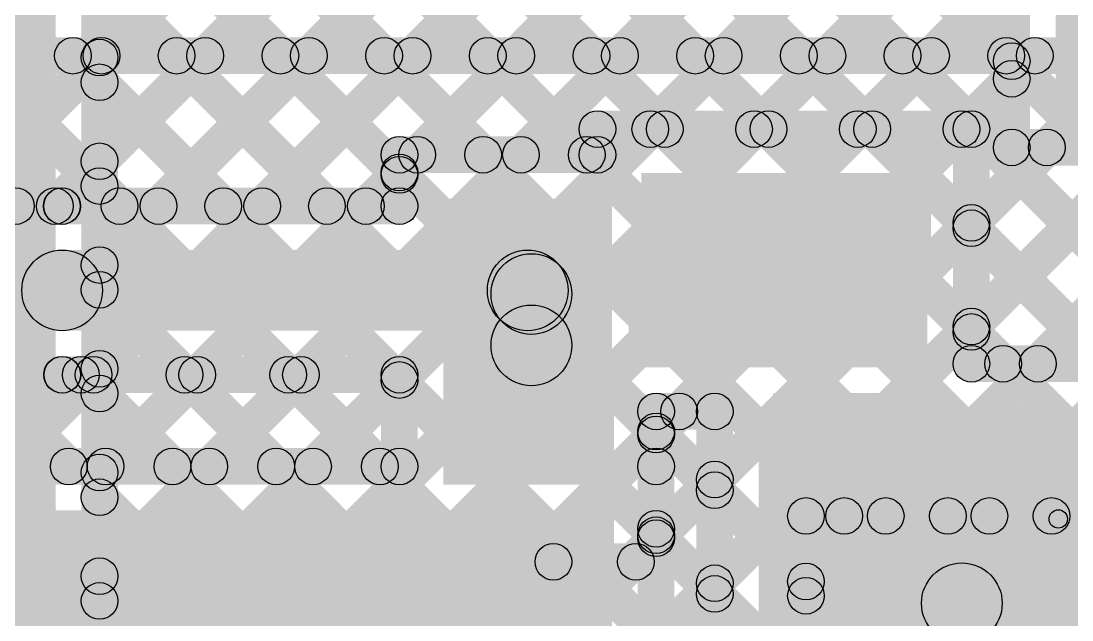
# Model space of a CAD drawing. Header units: millimetres. Extents: x -0.08 to 3.07, y -0.08 to 2.73.
# Drawn here: x 0.6788 to 0.9654, y 1.2701 to 1.4335 of the extents above; entities that cross this region are included whole.
import ezdxf

# ---------------------------------------------------------------- set-up
doc = ezdxf.new("R2010")
doc.units = ezdxf.units.MM
doc.header["$MEASUREMENT"] = 0
for name, color, linetype in [('BottomLayer', 5, 'Continuous'), ('BottomPaste', 16, 'Continuous'), ('BottomSolder', 6, 'Continuous'), ('TopLayer', 1, 'Continuous'), ('TopOverlay', 2, 'Continuous'), ('TopPaste', 8, 'Continuous'), ('TopSolder', 216, 'Continuous')]:
    doc.layers.add(name, color=color, linetype=linetype)

# ---------------------------------------------------------------- blocks, each defined once
blk = doc.blocks.new('R__0402_B_37')
at = {"layer": 'BottomLayer'}
for points in [[(-0.0095, 0.0125), (-0.0095, -0.0125), (-0.0275, -0.0125), (-0.0275, 0.0125)], [(0.0275, 0.0125), (0.0275, -0.0125), (0.0095, -0.0125), (0.0095, 0.0125)]]:
    blk.add_hatch(color=5, dxfattribs=at).paths.add_polyline_path(points)
at = {"layer": 'BottomPaste'}
for points in [[(-0.0095, 0.0125), (-0.0095, -0.0125), (-0.0275, -0.0125), (-0.0275, 0.0125)], [(0.0275, 0.0125), (0.0275, -0.0125), (0.0095, -0.0125), (0.0095, 0.0125)]]:
    blk.add_hatch(color=16, dxfattribs=at).paths.add_polyline_path(points)
at = {"layer": 'BottomSolder'}
for points in [[(-0.0055, 0.0165), (-0.0055, -0.0165), (-0.0315, -0.0165), (-0.0315, 0.0165)], [(0.0315, 0.0165), (0.0315, -0.0165), (0.0055, -0.0165), (0.0055, 0.0165)]]:
    blk.add_hatch(color=6, dxfattribs=at).paths.add_polyline_path(points)
blk = doc.blocks.new('SOT23_3_B_51')
at = {"layer": 'BottomLayer'}
for points in [[(-0.02166, 0.02657), (-0.05316, 0.02657), (-0.05316, 0.05807), (-0.02166, 0.05807)], [(0.05314, 0.02657), (0.02165, 0.02657), (0.02165, 0.05807), (0.05314, 0.05807)], [(0.01574, -0.05807), (-0.01575, -0.05807), (-0.01575, -0.02657), (0.01574, -0.02657)]]:
    blk.add_hatch(color=5, dxfattribs=at).paths.add_polyline_path(points)
at = {"layer": 'BottomPaste'}
for points in [[(-0.02166, 0.02657), (-0.05316, 0.02657), (-0.05316, 0.05807), (-0.02166, 0.05807)], [(0.05314, 0.02657), (0.02165, 0.02657), (0.02165, 0.05807), (0.05314, 0.05807)], [(0.01574, -0.05807), (-0.01575, -0.05807), (-0.01575, -0.02657), (0.01574, -0.02657)]]:
    blk.add_hatch(color=16, dxfattribs=at).paths.add_polyline_path(points)
at = {"layer": 'BottomSolder'}
for points in [[(-0.01766, 0.02257), (-0.05716, 0.02257), (-0.05716, 0.06207), (-0.01766, 0.06207)], [(0.05714, 0.02257), (0.01765, 0.02257), (0.01765, 0.06207), (0.05714, 0.06207)], [(0.01974, -0.06207), (-0.01975, -0.06207), (-0.01975, -0.02257), (0.01974, -0.02257)]]:
    blk.add_hatch(color=6, dxfattribs=at).paths.add_polyline_path(points)
blk = doc.blocks.new('LM393DT_60')
at = {"layer": 'TopLayer'}
for points in [[(-0.07579, 0.08681), (-0.07579, 0.06319), (-0.13681, 0.06319), (-0.13681, 0.08681)], [(0.13681, 0.08681), (0.13681, 0.06319), (0.07579, 0.06319), (0.07579, 0.08681)], [(-0.07579, 0.03681), (-0.07579, 0.01319), (-0.13681, 0.01319), (-0.13681, 0.03681)], [(0.13681, 0.03681), (0.13681, 0.01319), (0.07579, 0.01319), (0.07579, 0.03681)], [(-0.07579, -0.01319), (-0.07579, -0.03681), (-0.13681, -0.03681), (-0.13681, -0.01319)], [(0.13681, -0.01319), (0.13681, -0.03681), (0.07579, -0.03681), (0.07579, -0.01319)], [(-0.07579, -0.06319), (-0.07579, -0.08681), (-0.13681, -0.08681), (-0.13681, -0.06319)], [(0.13681, -0.06319), (0.13681, -0.08681), (0.07579, -0.08681), (0.07579, -0.06319)]]:
    blk.add_hatch(color=1, dxfattribs=at).paths.add_polyline_path(points)
at = {"layer": 'TopOverlay'}
h = blk.add_hatch(color=2, dxfattribs=at)
edge = h.paths.add_edge_path()
edge.add_arc((-0.123, 0.099), 0.005, 0, 360)
h = blk.add_hatch(color=2, dxfattribs=at)
edge = h.paths.add_edge_path()
edge.add_arc((-0.113, 0.099), 0.005, 0, 360)
h = blk.add_hatch(color=2, dxfattribs=at)
edge = h.paths.add_edge_path()
edge.add_arc((-0.075, 0.099), 0.0025, 0, 360)
for points in [[(0.08, 0.1015), (0.08, 0.0965), (-0.075, 0.0965), (-0.075, 0.1015)], [(0.08, -0.0955), (0.08, -0.1005), (-0.075, -0.1005), (-0.075, -0.0955)]]:
    blk.add_hatch(color=2, dxfattribs=at).paths.add_polyline_path(points)
h = blk.add_hatch(color=2, dxfattribs=at)
edge = h.paths.add_edge_path()
edge.add_arc((0.08, 0.099), 0.0025, 0, 360)
h = blk.add_hatch(color=2, dxfattribs=at)
edge = h.paths.add_edge_path()
edge.add_arc((-0.075, -0.098), 0.0025, 0, 360)
h = blk.add_hatch(color=2, dxfattribs=at)
edge = h.paths.add_edge_path()
edge.add_arc((0.08, -0.098), 0.0025, 0, 360)
at = {"layer": 'TopPaste'}
for points in [[(-0.07579, 0.08681), (-0.07579, 0.06319), (-0.13681, 0.06319), (-0.13681, 0.08681)], [(0.13681, 0.08681), (0.13681, 0.06319), (0.07579, 0.06319), (0.07579, 0.08681)], [(-0.07579, 0.03681), (-0.07579, 0.01319), (-0.13681, 0.01319), (-0.13681, 0.03681)], [(0.13681, 0.03681), (0.13681, 0.01319), (0.07579, 0.01319), (0.07579, 0.03681)], [(-0.07579, -0.01319), (-0.07579, -0.03681), (-0.13681, -0.03681), (-0.13681, -0.01319)], [(0.13681, -0.01319), (0.13681, -0.03681), (0.07579, -0.03681), (0.07579, -0.01319)], [(-0.07579, -0.06319), (-0.07579, -0.08681), (-0.13681, -0.08681), (-0.13681, -0.06319)], [(0.13681, -0.06319), (0.13681, -0.08681), (0.07579, -0.08681), (0.07579, -0.06319)]]:
    blk.add_hatch(color=8, dxfattribs=at).paths.add_polyline_path(points)
at = {"layer": 'TopSolder'}
for points in [[(-0.07179, 0.09081), (-0.07179, 0.05919), (-0.14081, 0.05919), (-0.14081, 0.09081)], [(0.14081, 0.09081), (0.14081, 0.05919), (0.07179, 0.05919), (0.07179, 0.09081)], [(-0.07179, 0.04081), (-0.07179, 0.00919), (-0.14081, 0.00919), (-0.14081, 0.04081)], [(0.14081, 0.04081), (0.14081, 0.00919), (0.07179, 0.00919), (0.07179, 0.04081)], [(-0.07179, -0.00919), (-0.07179, -0.04081), (-0.14081, -0.04081), (-0.14081, -0.00919)], [(0.14081, -0.00919), (0.14081, -0.04081), (0.07179, -0.04081), (0.07179, -0.00919)], [(-0.07179, -0.05919), (-0.07179, -0.09081), (-0.14081, -0.09081), (-0.14081, -0.05919)], [(0.14081, -0.05919), (0.14081, -0.09081), (0.07179, -0.09081), (0.07179, -0.05919)]]:
    blk.add_hatch(color=216, dxfattribs=at).paths.add_polyline_path(points)
at = {"layer": 'TopOverlay', "const_width": 0.01}
blk.add_lwpolyline([(-0.113, 0.099, 1), (-0.123, 0.099, 1)], format="xyb", close=True, dxfattribs=at)
at = {"layer": 'TopOverlay'}
for centre, radius in [((-0.123, 0.099), 0.005), ((-0.113, 0.099), 0.005), ((-0.075, 0.099), 0.0025), ((0.08, 0.099), 0.0025), ((-0.075, -0.098), 0.0025), ((0.08, -0.098), 0.0025)]:
    blk.add_circle(centre, radius, dxfattribs=at)
blk = doc.blocks.new('S______B______B_66')
at = {"layer": 'BottomLayer'}
for points in [[(-0.015, 0.0175), (-0.015, -0.0175), (-0.045, -0.0175), (-0.045, 0.0175)], [(0.045, 0.0175), (0.045, -0.0175), (0.015, -0.0175), (0.015, 0.0175)]]:
    blk.add_hatch(color=5, dxfattribs=at).paths.add_polyline_path(points)
at = {"layer": 'BottomPaste'}
for points in [[(-0.015, 0.0175), (-0.015, -0.0175), (-0.045, -0.0175), (-0.045, 0.0175)], [(0.045, 0.0175), (0.045, -0.0175), (0.015, -0.0175), (0.015, 0.0175)]]:
    blk.add_hatch(color=16, dxfattribs=at).paths.add_polyline_path(points)
at = {"layer": 'BottomSolder'}
for points in [[(-0.011, 0.0215), (-0.011, -0.0215), (-0.049, -0.0215), (-0.049, 0.0215)], [(0.049, 0.0215), (0.049, -0.0215), (0.011, -0.0215), (0.011, 0.0215)]]:
    blk.add_hatch(color=6, dxfattribs=at).paths.add_polyline_path(points)
blk = doc.blocks.new('S______B______B_72')
at = {"layer": 'BottomLayer'}
for points in [[(-0.015, 0.0175), (-0.015, -0.0175), (-0.045, -0.0175), (-0.045, 0.0175)], [(0.045, 0.0175), (0.045, -0.0175), (0.015, -0.0175), (0.015, 0.0175)]]:
    blk.add_hatch(color=5, dxfattribs=at).paths.add_polyline_path(points)
at = {"layer": 'BottomPaste'}
for points in [[(-0.015, 0.0175), (-0.015, -0.0175), (-0.045, -0.0175), (-0.045, 0.0175)], [(0.045, 0.0175), (0.045, -0.0175), (0.015, -0.0175), (0.015, 0.0175)]]:
    blk.add_hatch(color=16, dxfattribs=at).paths.add_polyline_path(points)
at = {"layer": 'BottomSolder'}
for points in [[(-0.011, 0.0215), (-0.011, -0.0215), (-0.049, -0.0215), (-0.049, 0.0215)], [(0.049, 0.0215), (0.049, -0.0215), (0.011, -0.0215), (0.011, 0.0215)]]:
    blk.add_hatch(color=6, dxfattribs=at).paths.add_polyline_path(points)
blk = doc.blocks.new('R__0402_B_76')
at = {"layer": 'BottomLayer'}
for points in [[(-0.0095, 0.0125), (-0.0095, -0.0125), (-0.0275, -0.0125), (-0.0275, 0.0125)], [(0.0275, 0.0125), (0.0275, -0.0125), (0.0095, -0.0125), (0.0095, 0.0125)]]:
    blk.add_hatch(color=5, dxfattribs=at).paths.add_polyline_path(points)
at = {"layer": 'BottomPaste'}
for points in [[(-0.0095, 0.0125), (-0.0095, -0.0125), (-0.0275, -0.0125), (-0.0275, 0.0125)], [(0.0275, 0.0125), (0.0275, -0.0125), (0.0095, -0.0125), (0.0095, 0.0125)]]:
    blk.add_hatch(color=16, dxfattribs=at).paths.add_polyline_path(points)
at = {"layer": 'BottomSolder'}
for points in [[(-0.0055, 0.0165), (-0.0055, -0.0165), (-0.0315, -0.0165), (-0.0315, 0.0165)], [(0.0315, 0.0165), (0.0315, -0.0165), (0.0055, -0.0165), (0.0055, 0.0165)]]:
    blk.add_hatch(color=6, dxfattribs=at).paths.add_polyline_path(points)

msp = doc.modelspace()

# ---------------------------------------------------------------- hatches: boundary and pattern name
at = {"layer": 'BottomLayer'}
for points in [[(0.64116, 1.419), (0.64116, 1.429), (1.295, 1.429), (1.295, 1.419)], [(0.63357, 1.41975), (0.64064, 1.42682), (0.68092, 1.38654), (0.67385, 1.37946)], [(0.66326, 1.37946), (0.65619, 1.38654), (0.69719, 1.42754), (0.70426, 1.42046)], [(0.66113, 1.42046), (0.6682, 1.42754), (0.7092, 1.38654), (0.70213, 1.37946)], [(0.69155, 1.37946), (0.68447, 1.38654), (0.72547, 1.42754), (0.73255, 1.42046)], [(0.68942, 1.42046), (0.69649, 1.42754), (0.73749, 1.38654), (0.73042, 1.37946)], [(0.71983, 1.37946), (0.71276, 1.38654), (0.75376, 1.42754), (0.76083, 1.42046)], [(0.7177, 1.42046), (0.72477, 1.42754), (0.76577, 1.38654), (0.7587, 1.37946)], [(0.74811, 1.37946), (0.74104, 1.38654), (0.78204, 1.42754), (0.78911, 1.42046)], [(0.74599, 1.42046), (0.75306, 1.42754), (0.78554, 1.39506), (0.77846, 1.38799)], [(0.77427, 1.42046), (0.78134, 1.42754), (0.80834, 1.40054), (0.80127, 1.39346)], [(0.7904, 1.39346), (0.78333, 1.40054), (0.81033, 1.42754), (0.8174, 1.42046)], [(0.80255, 1.42046), (0.80963, 1.42754), (0.83663, 1.40054), (0.82955, 1.39346)], [(0.81868, 1.39346), (0.81161, 1.40054), (0.83861, 1.42754), (0.84568, 1.42046)], [(0.83084, 1.42046), (0.83791, 1.42754), (0.85791, 1.40754), (0.85084, 1.40046)], [(0.85397, 1.40046), (0.8469, 1.40754), (0.8669, 1.42754), (0.87397, 1.42046)], [(0.85912, 1.42046), (0.86619, 1.42754), (0.88619, 1.40754), (0.87912, 1.40046)], [(0.88225, 1.40046), (0.87518, 1.40754), (0.89518, 1.42754), (0.90225, 1.42046)], [(0.88741, 1.42046), (0.89448, 1.42754), (0.91448, 1.40754), (0.90741, 1.40046)], [(0.91054, 1.40046), (0.90346, 1.40754), (0.92346, 1.42754), (0.93054, 1.42046)], [(0.91569, 1.42046), (0.92276, 1.42754), (0.98054, 1.36976), (0.97347, 1.36269)], [(0.93882, 1.40046), (0.93175, 1.40754), (0.95175, 1.42754), (0.95882, 1.42046)], [(0.94154, 1.34661), (0.93446, 1.35368), (1.00832, 1.42754), (1.01539, 1.42046)], [(0.94154, 1.3749), (0.93446, 1.38197), (0.98003, 1.42754), (0.9871, 1.42046)], [(0.94398, 1.42046), (0.95105, 1.42754), (0.99438, 1.3842), (0.98731, 1.37713)], [(0.836, 1.399), (0.836, 1.409), (0.938, 1.409), (0.938, 1.399)], [(0.782, 1.392), (0.782, 1.402), (0.836, 1.402), (0.836, 1.392)], [(0.841, 1.397), (0.831, 1.397), (0.831, 1.404), (0.841, 1.404)], [(0.943, 1.34), (0.933, 1.34), (0.933, 1.404), (0.943, 1.404)], [(0.78554, 1.3886), (0.77846, 1.39567), (0.78333, 1.40054), (0.7904, 1.39346)], [(0.787, 1.383), (0.777, 1.383), (0.777, 1.397), (0.787, 1.397)], [(0.7764, 1.37946), (0.76933, 1.38654), (0.77846, 1.39567), (0.78554, 1.3886)], [(0.848, 1.339), (0.926, 1.339), (0.926, 1.392), (0.848, 1.392)], [(0.65716, 1.378), (0.65716, 1.388), (0.68993, 1.388), (0.68993, 1.378)], [(0.69, 1.378), (0.69, 1.388), (0.782, 1.388), (0.782, 1.378)], [(0.794, 1.385), (0.794, 1.307), (0.84, 1.307), (0.84, 1.385)], [(0.93446, 1.37341), (0.94154, 1.38048), (0.97454, 1.34748), (0.96746, 1.34041)], [(0.651, 1.349), (0.651, 1.371), (0.69, 1.371), (0.69, 1.349)], [(0.69, 1.349), (0.69, 1.371), (0.817, 1.371), (0.817, 1.349)], [(0.69778, 1.35222), (0.68222, 1.36778), (0.68222, 1.36778), (0.69778, 1.35222)], [(0.80922, 1.35222), (0.82478, 1.36778), (0.82578, 1.36678), (0.81022, 1.35122)], [(0.829, 1.345), (0.807, 1.345), (0.807, 1.359), (0.829, 1.359)], [(0.95967, 1.33646), (0.9526, 1.34354), (0.96859, 1.35953), (0.97566, 1.35246)], [(0.93446, 1.34512), (0.94154, 1.35219), (0.95019, 1.34354), (0.94312, 1.33646)], [(0.938, 1.335), (0.938, 1.345), (0.971, 1.345), (0.971, 1.335)], [(0.65716, 1.332), (0.65716, 1.342), (0.69, 1.342), (0.69, 1.332)], [(0.69007, 1.332), (0.69007, 1.342), (0.782, 1.342), (0.782, 1.332)], [(0.66328, 1.33346), (0.67035, 1.34054), (0.69535, 1.31554), (0.68828, 1.30846)], [(0.67711, 1.30846), (0.67004, 1.31554), (0.69504, 1.34054), (0.70211, 1.33346)], [(0.69156, 1.33346), (0.69864, 1.34054), (0.72364, 1.31554), (0.71656, 1.30846)], [(0.7054, 1.30846), (0.69833, 1.31554), (0.72333, 1.34054), (0.7304, 1.33346)], [(0.71985, 1.33346), (0.72692, 1.34054), (0.75192, 1.31554), (0.74485, 1.30846)], [(0.73368, 1.30846), (0.72661, 1.31554), (0.75161, 1.34054), (0.75868, 1.33346)], [(0.74813, 1.33346), (0.7552, 1.34054), (0.7802, 1.31554), (0.77313, 1.30846)], [(0.76197, 1.30846), (0.7549, 1.31554), (0.77846, 1.3391), (0.78554, 1.33203)], [(0.787, 1.312), (0.777, 1.312), (0.777, 1.337), (0.787, 1.337)], [(0.85554, 1.31718), (0.84846, 1.32425), (0.85475, 1.33054), (0.86182, 1.32346)], [(0.852, 1.322), (0.852, 1.332), (0.868, 1.332), (0.868, 1.322)], [(1.023, 1.328), (0.88, 1.328), (0.88, 1.247), (1.023, 1.247)], [(0.857, 1.312), (0.847, 1.312), (0.847, 1.327), (0.857, 1.327)], [(0.84846, 1.31799), (0.85554, 1.32506), (0.87154, 1.30906), (0.86446, 1.30199)], [(0.873, 1.25), (0.863, 1.25), (0.863, 1.327), (0.873, 1.327)], [(0.616, 1.307), (0.616, 1.317), (0.782, 1.317), (0.782, 1.307)], [(0.857, 1.295), (0.847, 1.295), (0.847, 1.312), (0.857, 1.312)], [(0.857, 1.295), (0.847, 1.295), (0.847, 1.312), (0.857, 1.312)], [(0.85554, 1.2889), (0.84846, 1.29597), (0.86446, 1.31197), (0.87154, 1.3049)], [(0.84, 1.18768), (0.84, 1.3), (0.628, 1.3), (0.628, 1.18768)], [(0.84846, 1.2897), (0.85554, 1.29677), (0.87154, 1.28077), (0.86446, 1.2737)], [(0.857, 1.25), (0.847, 1.25), (0.847, 1.295), (0.857, 1.295)], [(0.824, 1.281), (0.824, 1.291), (0.8465, 1.291), (0.8465, 1.281)], [(0.85554, 1.26061), (0.84846, 1.26768), (0.86446, 1.28368), (0.87154, 1.27661)]]:
    msp.add_hatch(color=5, dxfattribs=at).paths.add_polyline_path(points)
h = msp.add_hatch(color=5, dxfattribs=at)
edge = h.paths.add_edge_path()
edge.add_arc((0.69295, 1.424), 0.005, 0, 360)
h = msp.add_hatch(color=5, dxfattribs=at)
edge = h.paths.add_edge_path()
edge.add_arc((0.70073, 1.424), 0.005, 0, 360)
h = msp.add_hatch(color=5, dxfattribs=at)
edge = h.paths.add_edge_path()
edge.add_arc((0.72124, 1.424), 0.005, 0, 360)
h = msp.add_hatch(color=5, dxfattribs=at)
edge = h.paths.add_edge_path()
edge.add_arc((0.72901, 1.424), 0.005, 0, 360)
h = msp.add_hatch(color=5, dxfattribs=at)
edge = h.paths.add_edge_path()
edge.add_arc((0.74952, 1.424), 0.005, 0, 360)
h = msp.add_hatch(color=5, dxfattribs=at)
edge = h.paths.add_edge_path()
edge.add_arc((0.75729, 1.424), 0.005, 0, 360)
h = msp.add_hatch(color=5, dxfattribs=at)
edge = h.paths.add_edge_path()
edge.add_arc((0.77781, 1.424), 0.005, 0, 360)
h = msp.add_hatch(color=5, dxfattribs=at)
edge = h.paths.add_edge_path()
edge.add_arc((0.78558, 1.424), 0.005, 0, 360)
h = msp.add_hatch(color=5, dxfattribs=at)
edge = h.paths.add_edge_path()
edge.add_arc((0.80609, 1.424), 0.005, 0, 360)
h = msp.add_hatch(color=5, dxfattribs=at)
edge = h.paths.add_edge_path()
edge.add_arc((0.81386, 1.424), 0.005, 0, 360)
h = msp.add_hatch(color=5, dxfattribs=at)
edge = h.paths.add_edge_path()
edge.add_arc((0.83437, 1.424), 0.005, 0, 360)
h = msp.add_hatch(color=5, dxfattribs=at)
edge = h.paths.add_edge_path()
edge.add_arc((0.84215, 1.424), 0.005, 0, 360)
h = msp.add_hatch(color=5, dxfattribs=at)
edge = h.paths.add_edge_path()
edge.add_arc((0.86266, 1.424), 0.005, 0, 360)
h = msp.add_hatch(color=5, dxfattribs=at)
edge = h.paths.add_edge_path()
edge.add_arc((0.87043, 1.424), 0.005, 0, 360)
h = msp.add_hatch(color=5, dxfattribs=at)
edge = h.paths.add_edge_path()
edge.add_arc((0.89094, 1.424), 0.005, 0, 360)
h = msp.add_hatch(color=5, dxfattribs=at)
edge = h.paths.add_edge_path()
edge.add_arc((0.89872, 1.424), 0.005, 0, 360)
h = msp.add_hatch(color=5, dxfattribs=at)
edge = h.paths.add_edge_path()
edge.add_arc((0.91923, 1.424), 0.005, 0, 360)
h = msp.add_hatch(color=5, dxfattribs=at)
edge = h.paths.add_edge_path()
edge.add_arc((0.927, 1.424), 0.005, 0, 360)
h = msp.add_hatch(color=5, dxfattribs=at)
edge = h.paths.add_edge_path()
edge.add_arc((0.94751, 1.424), 0.005, 0, 360)
h = msp.add_hatch(color=5, dxfattribs=at)
edge = h.paths.add_edge_path()
edge.add_arc((0.95528, 1.424), 0.005, 0, 360)
h = msp.add_hatch(color=5, dxfattribs=at)
edge = h.paths.add_edge_path()
edge.add_arc((0.836, 1.404), 0.005, 0, 360)
h = msp.add_hatch(color=5, dxfattribs=at)
edge = h.paths.add_edge_path()
edge.add_arc((0.836, 1.404), 0.005, 0, 360)
h = msp.add_hatch(color=5, dxfattribs=at)
edge = h.paths.add_edge_path()
edge.add_arc((0.85043, 1.404), 0.005, 0, 360)
h = msp.add_hatch(color=5, dxfattribs=at)
edge = h.paths.add_edge_path()
edge.add_arc((0.85437, 1.404), 0.005, 0, 360)
h = msp.add_hatch(color=5, dxfattribs=at)
edge = h.paths.add_edge_path()
edge.add_arc((0.87872, 1.404), 0.005, 0, 360)
h = msp.add_hatch(color=5, dxfattribs=at)
edge = h.paths.add_edge_path()
edge.add_arc((0.88266, 1.404), 0.005, 0, 360)
h = msp.add_hatch(color=5, dxfattribs=at)
edge = h.paths.add_edge_path()
edge.add_arc((0.907, 1.404), 0.005, 0, 360)
h = msp.add_hatch(color=5, dxfattribs=at)
edge = h.paths.add_edge_path()
edge.add_arc((0.91094, 1.404), 0.005, 0, 360)
h = msp.add_hatch(color=5, dxfattribs=at)
edge = h.paths.add_edge_path()
edge.add_arc((0.93528, 1.404), 0.005, 0, 360)
h = msp.add_hatch(color=5, dxfattribs=at)
edge = h.paths.add_edge_path()
edge.add_arc((0.938, 1.404), 0.005, 0, 360)
h = msp.add_hatch(color=5, dxfattribs=at)
edge = h.paths.add_edge_path()
edge.add_arc((0.938, 1.404), 0.005, 0, 360)
h = msp.add_hatch(color=5, dxfattribs=at)
edge = h.paths.add_edge_path()
edge.add_arc((0.782, 1.397), 0.005, 0, 360)
h = msp.add_hatch(color=5, dxfattribs=at)
edge = h.paths.add_edge_path()
edge.add_arc((0.782, 1.397), 0.005, 0, 360)
h = msp.add_hatch(color=5, dxfattribs=at)
edge = h.paths.add_edge_path()
edge.add_arc((0.78686, 1.397), 0.005, 0, 360)
h = msp.add_hatch(color=5, dxfattribs=at)
edge = h.paths.add_edge_path()
edge.add_arc((0.78686, 1.397), 0.005, 0, 360)
h = msp.add_hatch(color=5, dxfattribs=at)
edge = h.paths.add_edge_path()
edge.add_arc((0.80481, 1.397), 0.005, 0, 360)
h = msp.add_hatch(color=5, dxfattribs=at)
edge = h.paths.add_edge_path()
edge.add_arc((0.81515, 1.397), 0.005, 0, 360)
h = msp.add_hatch(color=5, dxfattribs=at)
edge = h.paths.add_edge_path()
edge.add_arc((0.83309, 1.397), 0.005, 0, 360)
h = msp.add_hatch(color=5, dxfattribs=at)
edge = h.paths.add_edge_path()
edge.add_arc((0.836, 1.397), 0.005, 0, 360)
h = msp.add_hatch(color=5, dxfattribs=at)
edge = h.paths.add_edge_path()
edge.add_arc((0.836, 1.397), 0.005, 0, 360)
h = msp.add_hatch(color=5, dxfattribs=at)
edge = h.paths.add_edge_path()
edge.add_arc((0.782, 1.39214), 0.005, 0, 360)
h = msp.add_hatch(color=5, dxfattribs=at)
edge = h.paths.add_edge_path()
edge.add_arc((0.782, 1.39214), 0.005, 0, 360)
h = msp.add_hatch(color=5, dxfattribs=at)
edge = h.paths.add_edge_path()
edge.add_arc((0.782, 1.39152), 0.005, 0, 360)
h = msp.add_hatch(color=5, dxfattribs=at)
edge = h.paths.add_edge_path()
edge.add_arc((0.67738, 1.383), 0.005, 0, 360)
h = msp.add_hatch(color=5, dxfattribs=at)
edge = h.paths.add_edge_path()
edge.add_arc((0.68801, 1.383), 0.005, 0, 360)
h = msp.add_hatch(color=5, dxfattribs=at)
edge = h.paths.add_edge_path()
edge.add_arc((0.68993, 1.383), 0.005, 0, 360)
h = msp.add_hatch(color=5, dxfattribs=at)
edge = h.paths.add_edge_path()
edge.add_arc((0.69, 1.383), 0.005, 0, 360)
h = msp.add_hatch(color=5, dxfattribs=at)
edge = h.paths.add_edge_path()
edge.add_arc((0.70567, 1.383), 0.005, 0, 360)
h = msp.add_hatch(color=5, dxfattribs=at)
edge = h.paths.add_edge_path()
edge.add_arc((0.71629, 1.383), 0.005, 0, 360)
h = msp.add_hatch(color=5, dxfattribs=at)
edge = h.paths.add_edge_path()
edge.add_arc((0.73395, 1.383), 0.005, 0, 360)
h = msp.add_hatch(color=5, dxfattribs=at)
edge = h.paths.add_edge_path()
edge.add_arc((0.74458, 1.383), 0.005, 0, 360)
h = msp.add_hatch(color=5, dxfattribs=at)
edge = h.paths.add_edge_path()
edge.add_arc((0.76224, 1.383), 0.005, 0, 360)
h = msp.add_hatch(color=5, dxfattribs=at)
edge = h.paths.add_edge_path()
edge.add_arc((0.77286, 1.383), 0.005, 0, 360)
h = msp.add_hatch(color=5, dxfattribs=at)
edge = h.paths.add_edge_path()
edge.add_arc((0.782, 1.383), 0.005, 0, 360)
h = msp.add_hatch(color=5, dxfattribs=at)
edge = h.paths.add_edge_path()
edge.add_arc((0.782, 1.383), 0.005, 0, 360)
h = msp.add_hatch(color=5, dxfattribs=at)
edge = h.paths.add_edge_path()
edge.add_arc((0.938, 1.37843), 0.005, 0, 360)
h = msp.add_hatch(color=5, dxfattribs=at)
edge = h.paths.add_edge_path()
edge.add_arc((0.938, 1.37694), 0.005, 0, 360)
h = msp.add_hatch(color=5, dxfattribs=at)
edge = h.paths.add_edge_path()
edge.add_arc((0.69, 1.36), 0.011, 0, 360)
h = msp.add_hatch(color=5, dxfattribs=at)
edge = h.paths.add_edge_path()
edge.add_arc((0.69, 1.36), 0.011, 0, 360)
h = msp.add_hatch(color=5, dxfattribs=at)
edge = h.paths.add_edge_path()
edge.add_arc((0.69, 1.36), 0.011, 0, 360)
h = msp.add_hatch(color=5, dxfattribs=at)
edge = h.paths.add_edge_path()
edge.add_arc((0.69, 1.36), 0.011, 0, 360)
h = msp.add_hatch(color=5, dxfattribs=at)
edge = h.paths.add_edge_path()
edge.add_arc((0.817, 1.36), 0.011, 0, 360)
h = msp.add_hatch(color=5, dxfattribs=at)
edge = h.paths.add_edge_path()
edge.add_arc((0.817, 1.36), 0.011, 0, 360)
h = msp.add_hatch(color=5, dxfattribs=at)
edge = h.paths.add_edge_path()
edge.add_arc((0.818, 1.359), 0.011, 0, 360)
h = msp.add_hatch(color=5, dxfattribs=at)
edge = h.paths.add_edge_path()
edge.add_arc((0.818, 1.359), 0.011, 0, 360)
h = msp.add_hatch(color=5, dxfattribs=at)
edge = h.paths.add_edge_path()
edge.add_arc((0.818, 1.345), 0.011, 0, 360)
h = msp.add_hatch(color=5, dxfattribs=at)
edge = h.paths.add_edge_path()
edge.add_arc((0.938, 1.35015), 0.005, 0, 360)
h = msp.add_hatch(color=5, dxfattribs=at)
edge = h.paths.add_edge_path()
edge.add_arc((0.938, 1.34866), 0.005, 0, 360)
h = msp.add_hatch(color=5, dxfattribs=at)
edge = h.paths.add_edge_path()
edge.add_arc((0.938, 1.34), 0.005, 0, 360)
h = msp.add_hatch(color=5, dxfattribs=at)
edge = h.paths.add_edge_path()
edge.add_arc((0.938, 1.34), 0.005, 0, 360)
h = msp.add_hatch(color=5, dxfattribs=at)
edge = h.paths.add_edge_path()
edge.add_arc((0.94666, 1.34), 0.005, 0, 360)
h = msp.add_hatch(color=5, dxfattribs=at)
edge = h.paths.add_edge_path()
edge.add_arc((0.95614, 1.34), 0.005, 0, 360)
h = msp.add_hatch(color=5, dxfattribs=at)
edge = h.paths.add_edge_path()
edge.add_arc((0.69, 1.337), 0.005, 0, 360)
h = msp.add_hatch(color=5, dxfattribs=at)
edge = h.paths.add_edge_path()
edge.add_arc((0.69007, 1.337), 0.005, 0, 360)
h = msp.add_hatch(color=5, dxfattribs=at)
edge = h.paths.add_edge_path()
edge.add_arc((0.6951, 1.337), 0.005, 0, 360)
h = msp.add_hatch(color=5, dxfattribs=at)
edge = h.paths.add_edge_path()
edge.add_arc((0.69858, 1.337), 0.005, 0, 360)
h = msp.add_hatch(color=5, dxfattribs=at)
edge = h.paths.add_edge_path()
edge.add_arc((0.72338, 1.337), 0.005, 0, 360)
h = msp.add_hatch(color=5, dxfattribs=at)
edge = h.paths.add_edge_path()
edge.add_arc((0.72686, 1.337), 0.005, 0, 360)
h = msp.add_hatch(color=5, dxfattribs=at)
edge = h.paths.add_edge_path()
edge.add_arc((0.75167, 1.337), 0.005, 0, 360)
h = msp.add_hatch(color=5, dxfattribs=at)
edge = h.paths.add_edge_path()
edge.add_arc((0.75515, 1.337), 0.005, 0, 360)
h = msp.add_hatch(color=5, dxfattribs=at)
edge = h.paths.add_edge_path()
edge.add_arc((0.782, 1.337), 0.005, 0, 360)
h = msp.add_hatch(color=5, dxfattribs=at)
edge = h.paths.add_edge_path()
edge.add_arc((0.782, 1.337), 0.005, 0, 360)
h = msp.add_hatch(color=5, dxfattribs=at)
edge = h.paths.add_edge_path()
edge.add_arc((0.782, 1.33557), 0.005, 0, 360)
h = msp.add_hatch(color=5, dxfattribs=at)
edge = h.paths.add_edge_path()
edge.add_arc((0.852, 1.327), 0.005, 0, 360)
h = msp.add_hatch(color=5, dxfattribs=at)
edge = h.paths.add_edge_path()
edge.add_arc((0.852, 1.327), 0.005, 0, 360)
h = msp.add_hatch(color=5, dxfattribs=at)
edge = h.paths.add_edge_path()
edge.add_arc((0.85828, 1.327), 0.005, 0, 360)
h = msp.add_hatch(color=5, dxfattribs=at)
edge = h.paths.add_edge_path()
edge.add_arc((0.868, 1.327), 0.005, 0, 360)
h = msp.add_hatch(color=5, dxfattribs=at)
edge = h.paths.add_edge_path()
edge.add_arc((0.868, 1.327), 0.005, 0, 360)
h = msp.add_hatch(color=5, dxfattribs=at)
edge = h.paths.add_edge_path()
edge.add_arc((0.852, 1.32152), 0.005, 0, 360)
h = msp.add_hatch(color=5, dxfattribs=at)
edge = h.paths.add_edge_path()
edge.add_arc((0.852, 1.32072), 0.005, 0, 360)
h = msp.add_hatch(color=5, dxfattribs=at)
edge = h.paths.add_edge_path()
edge.add_arc((0.69182, 1.312), 0.005, 0, 360)
h = msp.add_hatch(color=5, dxfattribs=at)
edge = h.paths.add_edge_path()
edge.add_arc((0.70186, 1.312), 0.005, 0, 360)
h = msp.add_hatch(color=5, dxfattribs=at)
edge = h.paths.add_edge_path()
edge.add_arc((0.7201, 1.312), 0.005, 0, 360)
h = msp.add_hatch(color=5, dxfattribs=at)
edge = h.paths.add_edge_path()
edge.add_arc((0.73015, 1.312), 0.005, 0, 360)
h = msp.add_hatch(color=5, dxfattribs=at)
edge = h.paths.add_edge_path()
edge.add_arc((0.74838, 1.312), 0.005, 0, 360)
h = msp.add_hatch(color=5, dxfattribs=at)
edge = h.paths.add_edge_path()
edge.add_arc((0.75843, 1.312), 0.005, 0, 360)
h = msp.add_hatch(color=5, dxfattribs=at)
edge = h.paths.add_edge_path()
edge.add_arc((0.77667, 1.312), 0.005, 0, 360)
h = msp.add_hatch(color=5, dxfattribs=at)
edge = h.paths.add_edge_path()
edge.add_arc((0.782, 1.312), 0.005, 0, 360)
h = msp.add_hatch(color=5, dxfattribs=at)
edge = h.paths.add_edge_path()
edge.add_arc((0.782, 1.312), 0.005, 0, 360)
h = msp.add_hatch(color=5, dxfattribs=at)
edge = h.paths.add_edge_path()
edge.add_arc((0.852, 1.312), 0.005, 0, 360)
h = msp.add_hatch(color=5, dxfattribs=at)
edge = h.paths.add_edge_path()
edge.add_arc((0.852, 1.312), 0.005, 0, 360)
h = msp.add_hatch(color=5, dxfattribs=at)
edge = h.paths.add_edge_path()
edge.add_arc((0.852, 1.312), 0.005, 0, 360)
h = msp.add_hatch(color=5, dxfattribs=at)
edge = h.paths.add_edge_path()
edge.add_arc((0.868, 1.30843), 0.005, 0, 360)
h = msp.add_hatch(color=5, dxfattribs=at)
edge = h.paths.add_edge_path()
edge.add_arc((0.868, 1.30552), 0.005, 0, 360)
h = msp.add_hatch(color=5, dxfattribs=at)
edge = h.paths.add_edge_path()
edge.add_arc((0.852, 1.295), 0.005, 0, 360)
h = msp.add_hatch(color=5, dxfattribs=at)
edge = h.paths.add_edge_path()
edge.add_arc((0.852, 1.295), 0.005, 0, 360)
h = msp.add_hatch(color=5, dxfattribs=at)
edge = h.paths.add_edge_path()
edge.add_arc((0.852, 1.295), 0.005, 0, 360)
h = msp.add_hatch(color=5, dxfattribs=at)
edge = h.paths.add_edge_path()
edge.add_arc((0.852, 1.29324), 0.005, 0, 360)
h = msp.add_hatch(color=5, dxfattribs=at)
edge = h.paths.add_edge_path()
edge.add_arc((0.852, 1.29243), 0.005, 0, 360)
h = msp.add_hatch(color=5, dxfattribs=at)
edge = h.paths.add_edge_path()
edge.add_arc((0.824, 1.286), 0.005, 0, 360)
h = msp.add_hatch(color=5, dxfattribs=at)
edge = h.paths.add_edge_path()
edge.add_arc((0.8465, 1.286), 0.005, 0, 360)
h = msp.add_hatch(color=5, dxfattribs=at)
edge = h.paths.add_edge_path()
edge.add_arc((0.868, 1.28015), 0.005, 0, 360)
h = msp.add_hatch(color=5, dxfattribs=at)
edge = h.paths.add_edge_path()
edge.add_arc((0.868, 1.27724), 0.005, 0, 360)
at = {"layer": 'TopLayer'}
for points in [[(0.70375, 1.41995), (0.69668, 1.42702), (0.94346, 1.67381), (0.95054, 1.66674)], [(0.70375, 1.39167), (0.69668, 1.39874), (0.94346, 1.64553), (0.95054, 1.63845)], [(0.70375, 1.36338), (0.69668, 1.37045), (0.94346, 1.61724), (0.95054, 1.61017)], [(0.75564, 1.6088), (0.76271, 1.61587), (0.95254, 1.42605), (0.94546, 1.41898)], [(0.68821, 0.93821), (0.67621, 0.93821), (0.67621, 1.5951), (0.68821, 1.5951)], [(0.70375, 1.3351), (0.69668, 1.34217), (0.94497, 1.59046), (0.95204, 1.58339)], [(0.75564, 1.58052), (0.76271, 1.58759), (1.07754, 1.27276), (1.07046, 1.26569)], [(0.961, 1.411), (1.285, 1.411), (1.285, 1.579), (0.961, 1.579)], [(0.70375, 1.30681), (0.69668, 1.31389), (0.94497, 1.56218), (0.95204, 1.55511)], [(0.70127, 1.55004), (0.70834, 1.55711), (0.96342, 1.30202), (0.95635, 1.29495)], [(0.72955, 1.55004), (0.73662, 1.55711), (0.99252, 1.30121), (0.98545, 1.29414)], [(0.75564, 1.55223), (0.76271, 1.55931), (1.02137, 1.30064), (1.0143, 1.29357)], [(0.70521, 0.93821), (0.69521, 0.93821), (0.69521, 1.55357), (0.70521, 1.55357)], [(0.70375, 1.27853), (0.69668, 1.2856), (0.94497, 1.53389), (0.95204, 1.52682)], [(0.69668, 1.52634), (0.70375, 1.53341), (0.93514, 1.30202), (0.92807, 1.29495)], [(0.70375, 1.25025), (0.69668, 1.25732), (0.94497, 1.50561), (0.95204, 1.49854)], [(0.69668, 1.49806), (0.70375, 1.50513), (0.90685, 1.30202), (0.89978, 1.29495)], [(0.70375, 1.22196), (0.69668, 1.22903), (0.94497, 1.47732), (0.95204, 1.47025)], [(0.69668, 1.46977), (0.70375, 1.47684), (0.89643, 1.28417), (0.88935, 1.2771)], [(0.954, 1.399), (0.944, 1.399), (0.944, 1.46082), (0.954, 1.46082)], [(0.70375, 1.19368), (0.69668, 1.20075), (0.94546, 1.44954), (0.95254, 1.44246)], [(0.69668, 1.44149), (0.70375, 1.44856), (0.89643, 1.25588), (0.88935, 1.24881)], [(0.69668, 1.4132), (0.70375, 1.42028), (0.87281, 1.25121), (0.86574, 1.24414)], [(0.79956, 1.2612), (0.79249, 1.26827), (0.94546, 1.42125), (0.95254, 1.41418)], [(0.82028, 1.25364), (0.81321, 1.26071), (0.95503, 1.40254), (0.9621, 1.39546)], [(0.83462, 1.23969), (0.82755, 1.24676), (0.98332, 1.40254), (0.99039, 1.39546)], [(0.91816, 1.29495), (0.91109, 1.30202), (1.0116, 1.40254), (1.01867, 1.39546)], [(0.94644, 1.29495), (0.93937, 1.30202), (1.03989, 1.40254), (1.04696, 1.39546)], [(0.949, 1.394), (0.949, 1.404), (1.074, 1.404), (1.074, 1.394)], [(0.69668, 1.38492), (0.70375, 1.39199), (0.84478, 1.25096), (0.83771, 1.24388)], [(0.69668, 1.35664), (0.70375, 1.36371), (0.79921, 1.26825), (0.79214, 1.26117)], [(0.69668, 1.32835), (0.70375, 1.33542), (0.78073, 1.25844), (0.77366, 1.25137)], [(0.69668, 1.30007), (0.70375, 1.30714), (0.77542, 1.23547), (0.76835, 1.2284)], [(0.89289, 1.29349), (0.89289, 1.30349), (0.97791, 1.30349), (0.97791, 1.29349)], [(0.89789, 1.25087), (0.88789, 1.25087), (0.88789, 1.29849), (0.89789, 1.29849)], [(0.9354, 1.26368), (0.9354, 1.28568), (1.01274, 1.28568), (1.01274, 1.26368)], [(0.69668, 1.27178), (0.70375, 1.27885), (0.77744, 1.20517), (0.77037, 1.19809)], [(0.86735, 1.24414), (0.86028, 1.25121), (0.88935, 1.28029), (0.89643, 1.27322)]]:
    msp.add_hatch(color=1, dxfattribs=at).paths.add_polyline_path(points)
h = msp.add_hatch(color=1, dxfattribs=at)
edge = h.paths.add_edge_path()
edge.add_arc((0.70021, 1.42349), 0.005, 0, 360)
h = msp.add_hatch(color=1, dxfattribs=at)
edge = h.paths.add_edge_path()
edge.add_arc((0.949, 1.42251), 0.005, 0, 360)
h = msp.add_hatch(color=1, dxfattribs=at)
edge = h.paths.add_edge_path()
edge.add_arc((0.949, 1.41772), 0.005, 0, 360)
h = msp.add_hatch(color=1, dxfattribs=at)
edge = h.paths.add_edge_path()
edge.add_arc((0.70021, 1.41674), 0.005, 0, 360)
h = msp.add_hatch(color=1, dxfattribs=at)
edge = h.paths.add_edge_path()
edge.add_arc((0.949, 1.399), 0.005, 0, 360)
h = msp.add_hatch(color=1, dxfattribs=at)
edge = h.paths.add_edge_path()
edge.add_arc((0.949, 1.399), 0.005, 0, 360)
h = msp.add_hatch(color=1, dxfattribs=at)
edge = h.paths.add_edge_path()
edge.add_arc((0.95857, 1.399), 0.005, 0, 360)
h = msp.add_hatch(color=1, dxfattribs=at)
edge = h.paths.add_edge_path()
edge.add_arc((0.70021, 1.3952), 0.005, 0, 360)
h = msp.add_hatch(color=1, dxfattribs=at)
edge = h.paths.add_edge_path()
edge.add_arc((0.70021, 1.38846), 0.005, 0, 360)
h = msp.add_hatch(color=1, dxfattribs=at)
edge = h.paths.add_edge_path()
edge.add_arc((0.70021, 1.36692), 0.005, 0, 360)
h = msp.add_hatch(color=1, dxfattribs=at)
edge = h.paths.add_edge_path()
edge.add_arc((0.70021, 1.36017), 0.005, 0, 360)
h = msp.add_hatch(color=1, dxfattribs=at)
edge = h.paths.add_edge_path()
edge.add_arc((0.70021, 1.33863), 0.005, 0, 360)
h = msp.add_hatch(color=1, dxfattribs=at)
edge = h.paths.add_edge_path()
edge.add_arc((0.70021, 1.33189), 0.005, 0, 360)
h = msp.add_hatch(color=1, dxfattribs=at)
edge = h.paths.add_edge_path()
edge.add_arc((0.70021, 1.31035), 0.005, 0, 360)
h = msp.add_hatch(color=1, dxfattribs=at)
edge = h.paths.add_edge_path()
edge.add_arc((0.70021, 1.3036), 0.005, 0, 360)
h = msp.add_hatch(color=1, dxfattribs=at)
edge = h.paths.add_edge_path()
edge.add_arc((0.89289, 1.29849), 0.005, 0, 360)
h = msp.add_hatch(color=1, dxfattribs=at)
edge = h.paths.add_edge_path()
edge.add_arc((0.89289, 1.29849), 0.005, 0, 360)
h = msp.add_hatch(color=1, dxfattribs=at)
edge = h.paths.add_edge_path()
edge.add_arc((0.90332, 1.29849), 0.005, 0, 360)
h = msp.add_hatch(color=1, dxfattribs=at)
edge = h.paths.add_edge_path()
edge.add_arc((0.91463, 1.29849), 0.005, 0, 360)
h = msp.add_hatch(color=1, dxfattribs=at)
edge = h.paths.add_edge_path()
edge.add_arc((0.9316, 1.29849), 0.005, 0, 360)
h = msp.add_hatch(color=1, dxfattribs=at)
edge = h.paths.add_edge_path()
edge.add_arc((0.94291, 1.29849), 0.005, 0, 360)
h = msp.add_hatch(color=1, dxfattribs=at)
edge = h.paths.add_edge_path()
edge.add_arc((0.95989, 1.29849), 0.005, 0, 360)
h = msp.add_hatch(color=1, dxfattribs=at)
edge = h.paths.add_edge_path()
edge.add_arc((0.70021, 1.28207), 0.005, 0, 360)
h = msp.add_hatch(color=1, dxfattribs=at)
edge = h.paths.add_edge_path()
edge.add_arc((0.89289, 1.28063), 0.005, 0, 360)
h = msp.add_hatch(color=1, dxfattribs=at)
edge = h.paths.add_edge_path()
edge.add_arc((0.9354, 1.27468), 0.011, 0, 360)
h = msp.add_hatch(color=1, dxfattribs=at)
edge = h.paths.add_edge_path()
edge.add_arc((0.89289, 1.27675), 0.005, 0, 360)
h = msp.add_hatch(color=1, dxfattribs=at)
edge = h.paths.add_edge_path()
edge.add_arc((0.70021, 1.27532), 0.005, 0, 360)

# ---------------------------------------------------------------- linework, layer by layer
at = {"layer": 'BottomLayer'}
for centre, radius in [((0.69295, 1.424), 0.005), ((0.70073, 1.424), 0.005), ((0.72124, 1.424), 0.005), ((0.72901, 1.424), 0.005), ((0.74952, 1.424), 0.005), ((0.75729, 1.424), 0.005), ((0.77781, 1.424), 0.005), ((0.78558, 1.424), 0.005), ((0.80609, 1.424), 0.005), ((0.81386, 1.424), 0.005), ((0.83437, 1.424), 0.005), ((0.84215, 1.424), 0.005), ((0.86266, 1.424), 0.005), ((0.87043, 1.424), 0.005), ((0.89094, 1.424), 0.005), ((0.89872, 1.424), 0.005), ((0.91923, 1.424), 0.005), ((0.927, 1.424), 0.005), ((0.94751, 1.424), 0.005), ((0.95528, 1.424), 0.005), ((0.836, 1.404), 0.005), ((0.836, 1.404), 0.005), ((0.85043, 1.404), 0.005), ((0.85437, 1.404), 0.005), ((0.87872, 1.404), 0.005), ((0.88266, 1.404), 0.005), ((0.907, 1.404), 0.005), ((0.91094, 1.404), 0.005), ((0.93528, 1.404), 0.005), ((0.938, 1.404), 0.005), ((0.938, 1.404), 0.005), ((0.782, 1.397), 0.005), ((0.782, 1.397), 0.005), ((0.78686, 1.397), 0.005), ((0.78686, 1.397), 0.005), ((0.80481, 1.397), 0.005), ((0.81515, 1.397), 0.005), ((0.83309, 1.397), 0.005), ((0.836, 1.397), 0.005), ((0.836, 1.397), 0.005), ((0.782, 1.39214), 0.005), ((0.782, 1.39214), 0.005), ((0.782, 1.39152), 0.005), ((0.67738, 1.383), 0.005), ((0.68801, 1.383), 0.005), ((0.68993, 1.383), 0.005), ((0.69, 1.383), 0.005), ((0.70567, 1.383), 0.005), ((0.71629, 1.383), 0.005), ((0.73395, 1.383), 0.005), ((0.74458, 1.383), 0.005), ((0.76224, 1.383), 0.005), ((0.77286, 1.383), 0.005), ((0.782, 1.383), 0.005), ((0.782, 1.383), 0.005), ((0.938, 1.37843), 0.005), ((0.938, 1.37694), 0.005), ((0.69, 1.36), 0.011), ((0.69, 1.36), 0.011), ((0.69, 1.36), 0.011), ((0.69, 1.36), 0.011), ((0.817, 1.36), 0.011), ((0.817, 1.36), 0.011), ((0.818, 1.359), 0.011), ((0.818, 1.359), 0.011), ((0.818, 1.345), 0.011), ((0.938, 1.35015), 0.005), ((0.938, 1.34866), 0.005), ((0.938, 1.34), 0.005), ((0.938, 1.34), 0.005), ((0.94666, 1.34), 0.005), ((0.95614, 1.34), 0.005), ((0.69, 1.337), 0.005), ((0.69007, 1.337), 0.005), ((0.6951, 1.337), 0.005), ((0.69858, 1.337), 0.005), ((0.72338, 1.337), 0.005), ((0.72686, 1.337), 0.005), ((0.75167, 1.337), 0.005), ((0.75515, 1.337), 0.005), ((0.782, 1.337), 0.005), ((0.782, 1.337), 0.005), ((0.782, 1.33557), 0.005), ((0.852, 1.327), 0.005), ((0.852, 1.327), 0.005), ((0.85828, 1.327), 0.005), ((0.868, 1.327), 0.005), ((0.868, 1.327), 0.005), ((0.852, 1.32152), 0.005), ((0.852, 1.32072), 0.005), ((0.69182, 1.312), 0.005), ((0.70186, 1.312), 0.005), ((0.7201, 1.312), 0.005), ((0.73015, 1.312), 0.005), ((0.74838, 1.312), 0.005), ((0.75843, 1.312), 0.005), ((0.77667, 1.312), 0.005), ((0.782, 1.312), 0.005), ((0.782, 1.312), 0.005), ((0.852, 1.312), 0.005), ((0.852, 1.312), 0.005), ((0.852, 1.312), 0.005), ((0.868, 1.30843), 0.005), ((0.868, 1.30552), 0.005), ((0.852, 1.295), 0.005), ((0.852, 1.295), 0.005), ((0.852, 1.295), 0.005), ((0.852, 1.29324), 0.005), ((0.852, 1.29243), 0.005), ((0.824, 1.286), 0.005), ((0.8465, 1.286), 0.005), ((0.868, 1.28015), 0.005), ((0.868, 1.27724), 0.005)]:
    msp.add_circle(centre, radius, dxfattribs=at)
at = {"layer": 'TopLayer'}
for centre, radius in [((0.70021, 1.42349), 0.005), ((0.949, 1.42251), 0.005), ((0.949, 1.41772), 0.005), ((0.70021, 1.41674), 0.005), ((0.949, 1.399), 0.005), ((0.949, 1.399), 0.005), ((0.95857, 1.399), 0.005), ((0.70021, 1.3952), 0.005), ((0.70021, 1.38846), 0.005), ((0.70021, 1.36692), 0.005), ((0.70021, 1.36017), 0.005), ((0.70021, 1.33863), 0.005), ((0.70021, 1.33189), 0.005), ((0.70021, 1.31035), 0.005), ((0.70021, 1.3036), 0.005), ((0.89289, 1.29849), 0.005), ((0.89289, 1.29849), 0.005), ((0.90332, 1.29849), 0.005), ((0.91463, 1.29849), 0.005), ((0.9316, 1.29849), 0.005), ((0.94291, 1.29849), 0.005), ((0.95989, 1.29849), 0.005), ((0.70021, 1.28207), 0.005), ((0.89289, 1.28063), 0.005), ((0.9354, 1.27468), 0.011), ((0.89289, 1.27675), 0.005), ((0.70021, 1.27532), 0.005)]:
    msp.add_circle(centre, radius, dxfattribs=at)

# ---------------------------------------------------------------- block references
for name, p, rotation in [('S______B______B_72', (0.9055, 1.343), 90), ('R__0402_B_37', (0.839, 1.359), 360), ('R__0402_B_76', (0.824, 1.3045), 270), ('LM393DT_60', (1.0417, 1.19968), 180), ('S______B______B_66', (0.9055, 1.233), 90), ('SOT23_3_B_51', (1.00159, 1.22032), 180)]:
    msp.add_blockref(name, p, dxfattribs=dict(rotation=rotation))

doc.saveas('drawing.dxf')
